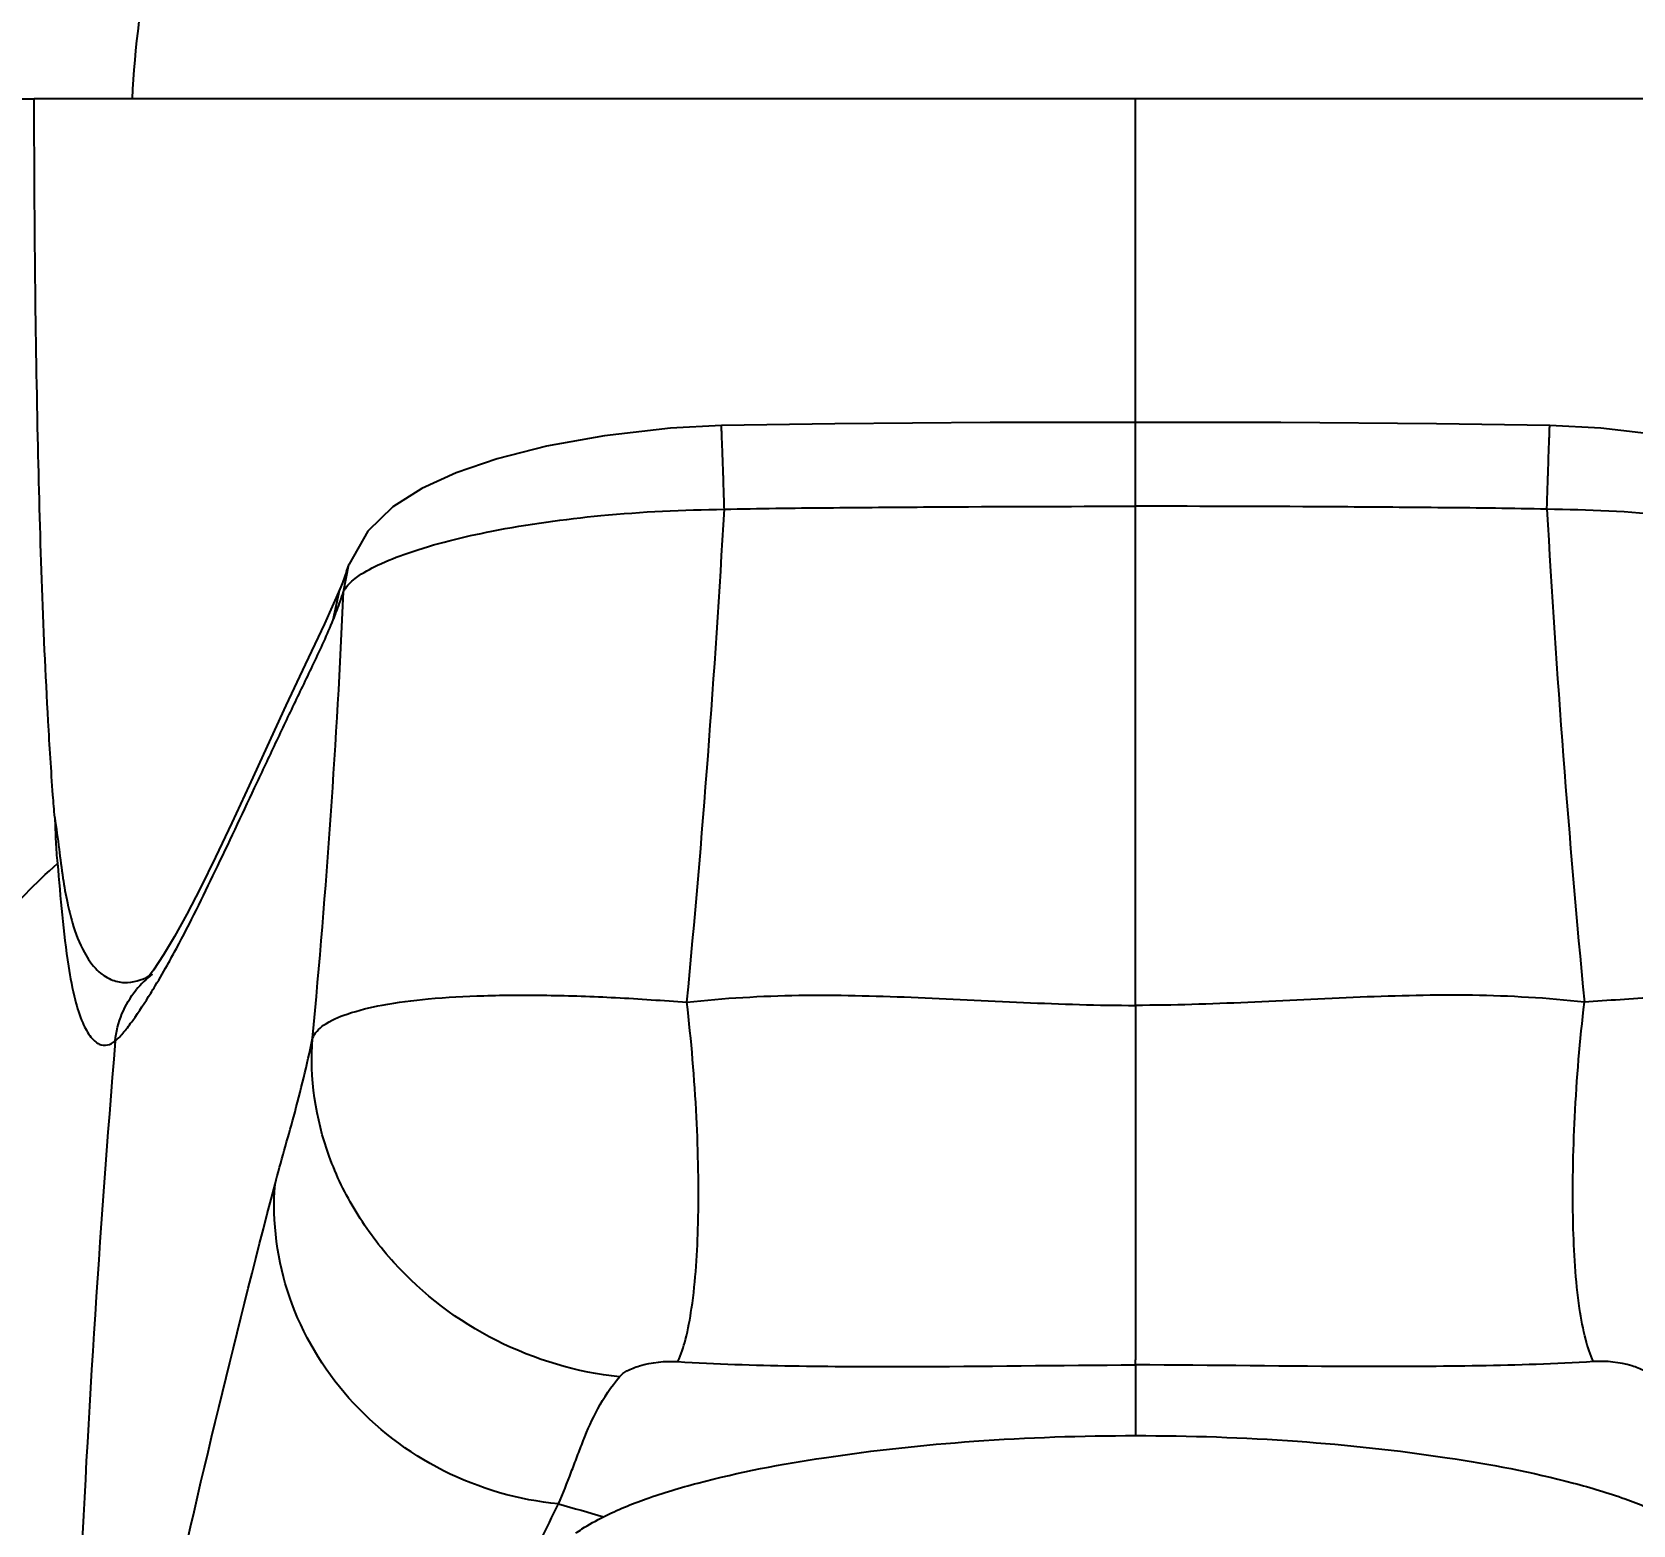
# Model space of a CAD drawing. Header units: millimetres. Extents: x 3495 to 4455, y 26793 to 27144.
# Drawn here: x 4330.13 to 4363.41, y 27048.83 to 27079.87 of the extents above; entities that cross this region are included whole.
import ezdxf

# ---------------------------------------------------------------- set-up
doc = ezdxf.new("R2010")
doc.units = ezdxf.units.MM
doc.styles.get("Standard").update_dxf_attribs({"font": ''})
doc.styles.get('Standard').set_extended_font_data('SimSun')
doc.dimstyles.new('副本 ISO-25-2bei', dxfattribs={"dimscale": 1.7, "dimtxt": 5, "dimasz": 5, "dimexe": 0.5, "dimexo": 0.625, "dimgap": 1, "dimtad": 1, "dimlfac": 0.0393, "dimdsep": 46, "dimtxsty": 'Standard', "dimcen": 2.5, "dimclrd": 1, "dimclre": 1, "dimclrt": 3, "dimadec": 0, "dimazin": 0, "dimtfac": 1, "dimtmove": 0, "dimatfit": 3, "dimfxl": 0, "dimarcsym": 0})

# ---------------------------------------------------------------- blocks, each defined once
blk = doc.blocks.new('*D14')
at = {"color": 1, "lineweight": -2, "transparency": 16777216}
for p, q in [((4281.595, 27007.256), (4281.595, 27133.551)), ((4424.555, 27007.256), (4424.555, 27133.551)), ((4290.095, 27132.701), (4416.055, 27132.701))]:
    blk.add_line(p, q, dxfattribs=at)
at = {"color": 1, "transparency": 16777216}
for points in [[(4290.095, 27134.118), (4290.095, 27131.285), (4281.595, 27132.701)], [(4416.055, 27134.118), (4416.055, 27131.285), (4424.555, 27132.701)]]:
    blk.add_solid(points, dxfattribs=at)
at = {"layer": 'Defpoints', "color": 0, "transparency": 16777216}
for p in [(4424.555, 27132.701), (4281.595, 27006.194), (4424.555, 27006.194)]:
    blk.add_point(p, dxfattribs=at)
at = {"color": 3, "transparency": 16777216, "insert": (4353.075, 27138.651), "char_height": 8.5, "attachment_point": 5}
blk.add_mtext('5.62', dxfattribs=at)
blk = doc.blocks.new('*D15')
at = {"color": 1, "lineweight": -2, "transparency": 16777216}
for p, q in [((4354.138, 27114.119), (4454.104, 27114.119)), ((4453.254, 27105.619), (4453.254, 27014.191)), ((4425.108, 27005.691), (4454.104, 27005.691))]:
    blk.add_line(p, q, dxfattribs=at)
at = {"color": 1, "transparency": 16777216}
for points in [[(4451.838, 27105.619), (4454.671, 27105.619), (4453.254, 27114.119)], [(4451.838, 27014.191), (4454.671, 27014.191), (4453.254, 27005.691)]]:
    blk.add_solid(points, dxfattribs=at)
at = {"layer": 'Defpoints', "color": 0, "transparency": 16777216}
for p in [(4353.075, 27114.119), (4424.046, 27005.691), (4453.254, 27005.691)]:
    blk.add_point(p, dxfattribs=at)
at = {"color": 3, "transparency": 16777216, "insert": (4447.304, 27059.905), "char_height": 8.5, "attachment_point": 5, "rotation": 90}
blk.add_mtext('4.26', dxfattribs=at)

msp = doc.modelspace()

# ---------------------------------------------------------------- linework, layer by layer
for points in [[(4332.617, 27081.678), (4332.399, 27080.624), (4332.264, 27079.556), (4332.21, 27078.481)], [(4329.14, 27078.481), (4329.14, 27078.481), (4330.177, 27078.481), (4330.177, 27078.481)], [(4377.009, 27078.481), (4377.009, 27078.481), (4330.177, 27078.481), (4330.177, 27078.481)], [(4353.075, 27059.632), (4353.075, 27059.632), (4353.075, 27078.481), (4353.075, 27078.481)], [(4343.746, 27059.699), (4344.072, 27063.11), (4344.331, 27066.525), (4344.524, 27069.946)], [(4361.625, 27069.946), (4361.819, 27066.525), (4362.078, 27063.11), (4362.405, 27059.699)], [(4336.608, 27068.229), (4336.608, 27068.229), (4336.719, 27068.798), (4336.719, 27068.798)], [(4336.667, 27068.656), (4336.667, 27068.656), (4336.721, 27068.803), (4336.721, 27068.803)], [(4335.962, 27058.948), (4336.254, 27062.035), (4336.469, 27065.13), (4336.608, 27068.229)], [(4336.53, 27068.288), (4336.53, 27068.288), (4336.21, 27067.566), (4336.21, 27067.566)], [(4336.392, 27067.648), (4336.392, 27067.648), (4336.529, 27068.286), (4336.529, 27068.286)], [(4336.529, 27068.286), (4336.529, 27068.286), (4336.53, 27068.288), (4336.53, 27068.288)], [(4336.392, 27067.648), (4336.404, 27067.677), (4336.416, 27067.706), (4336.426, 27067.735)], [(4332.973, 27060.526), (4333.027, 27060.622), (4333.08, 27060.72), (4333.133, 27060.817)], [(4332.629, 27060.279), (4332.505, 27060.184), (4332.393, 27060.075), (4332.294, 27059.954)], [(4331.86, 27058.892), (4331.896, 27059.273), (4332.053, 27059.657), (4332.294, 27059.954)], [(4353.075, 27059.632), (4353.075, 27059.632), (4353.075, 27059.435), (4353.075, 27059.435)], [(4353.075, 27059.435), (4353.075, 27059.435), (4353.075, 27052.267), (4353.075, 27052.267)], [(4331.86, 27058.892), (4331.19, 27050.804), (4330.834, 27042.692), (4330.794, 27034.577)], [(4353.075, 27052.158), (4353.075, 27052.158), (4353.075, 27052.267), (4353.075, 27052.267)], [(4353.075, 27052.158), (4353.075, 27052.158), (4353.075, 27050.689), (4353.075, 27050.689)], [(4340.315, 27047.725), (4340.571, 27048.238), (4340.824, 27048.753), (4341.074, 27049.269)], [(4341.074, 27049.269), (4341.388, 27049.18), (4341.701, 27049.091), (4342.014, 27049.002)]]:
    msp.add_open_spline(points, degree=3)
for points, knots in [([(4330.467, 27065.539), (4330.357, 27067.506), (4330.294, 27069.474), (4330.252, 27071.444), (4330.252, 27071.444), (4330.201, 27073.789), (4330.177, 27076.135), (4330.177, 27078.481)], [0, 0, 0, 0, 0.5, 0.5, 0.5, 0.5, 1, 1, 1, 1]), ([(4353.075, 27071.754), (4353.075, 27071.754), (4350.052, 27071.748), (4350.052, 27071.748), (4350.052, 27071.748), (4350.052, 27071.748), (4346.819, 27071.724), (4346.819, 27071.724), (4346.819, 27071.724), (4346.819, 27071.724), (4344.463, 27071.69), (4344.463, 27071.69)], [0, 0, 0, 0, 0.333333, 0.333333, 0.333333, 0.333333, 0.666667, 0.666667, 0.666667, 0.666667, 1, 1, 1, 1]), ([(4361.687, 27071.69), (4361.687, 27071.69), (4359.331, 27071.724), (4359.331, 27071.724), (4359.331, 27071.724), (4359.331, 27071.724), (4356.097, 27071.748), (4356.097, 27071.748), (4356.097, 27071.748), (4356.097, 27071.748), (4353.075, 27071.754), (4353.075, 27071.754)], [0, 0, 0, 0, 0.333333, 0.333333, 0.333333, 0.333333, 0.666667, 0.666667, 0.666667, 0.666667, 1, 1, 1, 1]), ([(4344.463, 27071.69), (4344.463, 27071.69), (4343.402, 27071.631), (4343.402, 27071.631), (4343.402, 27071.631), (4343.402, 27071.631), (4342.033, 27071.476), (4342.033, 27071.476), (4342.033, 27071.476), (4342.033, 27071.476), (4340.829, 27071.257), (4340.829, 27071.257), (4340.829, 27071.257), (4340.829, 27071.257), (4339.802, 27070.995), (4339.802, 27070.995), (4339.802, 27070.995), (4339.802, 27070.995), (4338.947, 27070.702), (4338.947, 27070.702), (4338.947, 27070.702), (4338.947, 27070.702), (4338.236, 27070.378), (4338.236, 27070.378), (4338.236, 27070.378), (4338.236, 27070.378), (4337.633, 27069.996), (4337.633, 27069.996), (4337.633, 27069.996), (4337.633, 27069.996), (4337.109, 27069.491), (4337.109, 27069.491), (4337.109, 27069.491), (4337.109, 27069.491), (4336.721, 27068.805), (4336.721, 27068.805)], [0, 0, 0, 0, 0.111111, 0.111111, 0.111111, 0.111111, 0.222222, 0.222222, 0.222222, 0.222222, 0.333333, 0.333333, 0.333333, 0.333333, 0.444444, 0.444444, 0.444444, 0.444444, 0.555556, 0.555556, 0.555556, 0.555556, 0.666667, 0.666667, 0.666667, 0.666667, 0.777778, 0.777778, 0.777778, 0.777778, 0.888889, 0.888889, 0.888889, 0.888889, 1, 1, 1, 1]), ([(4344.524, 27069.946), (4344.52, 27070.063), (4344.517, 27070.18), (4344.514, 27070.297), (4344.514, 27070.297), (4344.509, 27070.407), (4344.506, 27070.518), (4344.503, 27070.628), (4344.503, 27070.628), (4344.499, 27070.729), (4344.496, 27070.83), (4344.492, 27070.93), (4344.492, 27070.93), (4344.489, 27071.017), (4344.486, 27071.104), (4344.484, 27071.191), (4344.484, 27071.191), (4344.481, 27071.262), (4344.479, 27071.333), (4344.475, 27071.404), (4344.475, 27071.404), (4344.475, 27071.432), (4344.474, 27071.461), (4344.472, 27071.489), (4344.472, 27071.489), (4344.471, 27071.513), (4344.47, 27071.537), (4344.47, 27071.561), (4344.47, 27071.561), (4344.469, 27071.579), (4344.467, 27071.597), (4344.467, 27071.616), (4344.467, 27071.616), (4344.467, 27071.631), (4344.467, 27071.645), (4344.465, 27071.657), (4344.465, 27071.657), (4344.464, 27071.664), (4344.462, 27071.67), (4344.464, 27071.681), (4344.464, 27071.681), (4344.465, 27071.685), (4344.465, 27071.689), (4344.463, 27071.69)], [0, 0, 0, 0, 0.090909, 0.090909, 0.090909, 0.090909, 0.181818, 0.181818, 0.181818, 0.181818, 0.272727, 0.272727, 0.272727, 0.272727, 0.363636, 0.363636, 0.363636, 0.363636, 0.454545, 0.454545, 0.454545, 0.454545, 0.545455, 0.545455, 0.545455, 0.545455, 0.636364, 0.636364, 0.636364, 0.636364, 0.727273, 0.727273, 0.727273, 0.727273, 0.818182, 0.818182, 0.818182, 0.818182, 0.909091, 0.909091, 0.909091, 0.909091, 1, 1, 1, 1]), ([(4361.625, 27069.946), (4361.629, 27070.063), (4361.633, 27070.18), (4361.637, 27070.297), (4361.637, 27070.297), (4361.64, 27070.407), (4361.643, 27070.518), (4361.648, 27070.628), (4361.648, 27070.628), (4361.651, 27070.729), (4361.654, 27070.83), (4361.658, 27070.93), (4361.658, 27070.93), (4361.66, 27071.017), (4361.663, 27071.104), (4361.667, 27071.191), (4361.667, 27071.191), (4361.669, 27071.262), (4361.672, 27071.333), (4361.674, 27071.404), (4361.674, 27071.404), (4361.675, 27071.432), (4361.677, 27071.461), (4361.677, 27071.489), (4361.677, 27071.489), (4361.678, 27071.513), (4361.679, 27071.537), (4361.68, 27071.561), (4361.68, 27071.561), (4361.682, 27071.579), (4361.682, 27071.597), (4361.682, 27071.616), (4361.682, 27071.616), (4361.682, 27071.631), (4361.682, 27071.645), (4361.685, 27071.657), (4361.685, 27071.657), (4361.686, 27071.664), (4361.688, 27071.67), (4361.686, 27071.681), (4361.686, 27071.681), (4361.686, 27071.685), (4361.684, 27071.689), (4361.687, 27071.69)], [0, 0, 0, 0, 0.090909, 0.090909, 0.090909, 0.090909, 0.181818, 0.181818, 0.181818, 0.181818, 0.272727, 0.272727, 0.272727, 0.272727, 0.363636, 0.363636, 0.363636, 0.363636, 0.454545, 0.454545, 0.454545, 0.454545, 0.545455, 0.545455, 0.545455, 0.545455, 0.636364, 0.636364, 0.636364, 0.636364, 0.727273, 0.727273, 0.727273, 0.727273, 0.818182, 0.818182, 0.818182, 0.818182, 0.909091, 0.909091, 0.909091, 0.909091, 1, 1, 1, 1]), ([(4369.429, 27068.803), (4369.429, 27068.803), (4369.038, 27069.493), (4369.038, 27069.493), (4369.038, 27069.493), (4369.038, 27069.493), (4368.515, 27069.998), (4368.515, 27069.998), (4368.515, 27069.998), (4368.515, 27069.998), (4367.909, 27070.381), (4367.909, 27070.381), (4367.909, 27070.381), (4367.909, 27070.381), (4367.199, 27070.704), (4367.199, 27070.704), (4367.199, 27070.704), (4367.199, 27070.704), (4366.344, 27070.996), (4366.344, 27070.996), (4366.344, 27070.996), (4366.344, 27070.996), (4365.318, 27071.258), (4365.318, 27071.258), (4365.318, 27071.258), (4365.318, 27071.258), (4364.114, 27071.477), (4364.114, 27071.477), (4364.114, 27071.477), (4364.114, 27071.477), (4362.747, 27071.631), (4362.747, 27071.631), (4362.747, 27071.631), (4362.747, 27071.631), (4361.687, 27071.69), (4361.687, 27071.69)], [0, 0, 0, 0, 0.111111, 0.111111, 0.111111, 0.111111, 0.222222, 0.222222, 0.222222, 0.222222, 0.333333, 0.333333, 0.333333, 0.333333, 0.444444, 0.444444, 0.444444, 0.444444, 0.555556, 0.555556, 0.555556, 0.555556, 0.666667, 0.666667, 0.666667, 0.666667, 0.777778, 0.777778, 0.777778, 0.777778, 0.888889, 0.888889, 0.888889, 0.888889, 1, 1, 1, 1]), ([(4336.878, 27068.531), (4337.015, 27068.63), (4337.164, 27068.712), (4337.316, 27068.784), (4337.316, 27068.784), (4337.52, 27068.88), (4337.729, 27068.962), (4337.941, 27069.035), (4337.941, 27069.035), (4338.509, 27069.233), (4339.096, 27069.375), (4339.687, 27069.491), (4339.687, 27069.491), (4340.439, 27069.638), (4341.197, 27069.743), (4341.959, 27069.816), (4341.959, 27069.816), (4342.812, 27069.897), (4343.668, 27069.939), (4344.524, 27069.946)], [0, 0, 0, 0, 0.2, 0.2, 0.2, 0.2, 0.4, 0.4, 0.4, 0.4, 0.6, 0.6, 0.6, 0.6, 0.8, 0.8, 0.8, 0.8, 1, 1, 1, 1]), ([(4344.524, 27069.946), (4345.236, 27069.968), (4345.949, 27069.973), (4346.661, 27069.979), (4346.661, 27069.979), (4347.374, 27069.984), (4348.086, 27069.991), (4348.799, 27069.996), (4348.799, 27069.996), (4350.224, 27070.006), (4351.649, 27070.009), (4353.075, 27070.009)], [0, 0, 0, 0, 0.333333, 0.333333, 0.333333, 0.333333, 0.666667, 0.666667, 0.666667, 0.666667, 1, 1, 1, 1]), ([(4361.625, 27069.946), (4360.913, 27069.968), (4360.201, 27069.973), (4359.488, 27069.979), (4359.488, 27069.979), (4358.775, 27069.984), (4358.063, 27069.991), (4357.35, 27069.996), (4357.35, 27069.996), (4355.925, 27070.006), (4354.5, 27070.009), (4353.075, 27070.009)], [0, 0, 0, 0, 0.333333, 0.333333, 0.333333, 0.333333, 0.666667, 0.666667, 0.666667, 0.666667, 1, 1, 1, 1]), ([(4369.271, 27068.531), (4369.136, 27068.63), (4368.986, 27068.712), (4368.833, 27068.784), (4368.833, 27068.784), (4368.63, 27068.88), (4368.421, 27068.962), (4368.209, 27069.035), (4368.209, 27069.035), (4367.641, 27069.233), (4367.054, 27069.375), (4366.463, 27069.491), (4366.463, 27069.491), (4365.711, 27069.638), (4364.953, 27069.743), (4364.191, 27069.816), (4364.191, 27069.816), (4363.338, 27069.897), (4362.482, 27069.939), (4361.625, 27069.946)], [0, 0, 0, 0, 0.2, 0.2, 0.2, 0.2, 0.4, 0.4, 0.4, 0.4, 0.6, 0.6, 0.6, 0.6, 0.8, 0.8, 0.8, 0.8, 1, 1, 1, 1]), ([(4336.667, 27068.656), (4336.667, 27068.656), (4336.582, 27068.42), (4336.582, 27068.42), (4336.582, 27068.42), (4336.582, 27068.42), (4336.529, 27068.286), (4336.529, 27068.286)], [0, 0, 0, 0, 0.5, 0.5, 0.5, 0.5, 1, 1, 1, 1]), ([(4336.608, 27068.229), (4336.618, 27068.255), (4336.632, 27068.279), (4336.647, 27068.302), (4336.647, 27068.302), (4336.706, 27068.393), (4336.791, 27068.466), (4336.878, 27068.531)], [0, 0, 0, 0, 0.5, 0.5, 0.5, 0.5, 1, 1, 1, 1]), ([(4336.426, 27067.735), (4336.442, 27067.774), (4336.457, 27067.814), (4336.472, 27067.854), (4336.472, 27067.854), (4336.519, 27067.979), (4336.563, 27068.104), (4336.608, 27068.229)], [0, 0, 0, 0, 0.5, 0.5, 0.5, 0.5, 1, 1, 1, 1]), ([(4336.21, 27067.566), (4336.21, 27067.566), (4335.811, 27066.721), (4335.811, 27066.721), (4335.811, 27066.721), (4335.811, 27066.721), (4335.41, 27065.865), (4335.41, 27065.865), (4335.41, 27065.865), (4335.41, 27065.865), (4335.02, 27065.02), (4335.02, 27065.02), (4335.02, 27065.02), (4335.02, 27065.02), (4334.643, 27064.204), (4334.643, 27064.204), (4334.643, 27064.204), (4334.643, 27064.204), (4334.283, 27063.429), (4334.283, 27063.429), (4334.283, 27063.429), (4334.283, 27063.429), (4333.945, 27062.713), (4333.945, 27062.713), (4333.945, 27062.713), (4333.945, 27062.713), (4333.633, 27062.077), (4333.633, 27062.077), (4333.633, 27062.077), (4333.633, 27062.077), (4333.35, 27061.528), (4333.35, 27061.528), (4333.35, 27061.528), (4333.35, 27061.528), (4333.094, 27061.066), (4333.094, 27061.066), (4333.094, 27061.066), (4333.094, 27061.066), (4332.864, 27060.683), (4332.864, 27060.683), (4332.864, 27060.683), (4332.864, 27060.683), (4332.655, 27060.367), (4332.655, 27060.367), (4332.655, 27060.367), (4332.655, 27060.367), (4332.632, 27060.334), (4332.632, 27060.334)], [0, 0, 0, 0, 0.083333, 0.083333, 0.083333, 0.083333, 0.166667, 0.166667, 0.166667, 0.166667, 0.25, 0.25, 0.25, 0.25, 0.333333, 0.333333, 0.333333, 0.333333, 0.416667, 0.416667, 0.416667, 0.416667, 0.5, 0.5, 0.5, 0.5, 0.583333, 0.583333, 0.583333, 0.583333, 0.666667, 0.666667, 0.666667, 0.666667, 0.75, 0.75, 0.75, 0.75, 0.833333, 0.833333, 0.833333, 0.833333, 0.916667, 0.916667, 0.916667, 0.916667, 1, 1, 1, 1]), ([(4333.133, 27060.817), (4333.418, 27061.346), (4333.682, 27061.885), (4333.941, 27062.426), (4333.941, 27062.426), (4334.217, 27063.001), (4334.488, 27063.578), (4334.759, 27064.156), (4334.759, 27064.156), (4334.896, 27064.447), (4335.033, 27064.737), (4335.17, 27065.028), (4335.17, 27065.028), (4335.306, 27065.317), (4335.443, 27065.606), (4335.581, 27065.893), (4335.581, 27065.893), (4335.716, 27066.177), (4335.854, 27066.461), (4335.989, 27066.745), (4335.989, 27066.745), (4336.13, 27067.043), (4336.269, 27067.342), (4336.392, 27067.648)], [0, 0, 0, 0, 0.166667, 0.166667, 0.166667, 0.166667, 0.333333, 0.333333, 0.333333, 0.333333, 0.5, 0.5, 0.5, 0.5, 0.666667, 0.666667, 0.666667, 0.666667, 0.833333, 0.833333, 0.833333, 0.833333, 1, 1, 1, 1]), ([(4330.603, 27063.541), (4330.59, 27063.696), (4330.578, 27063.852), (4330.566, 27064.008), (4330.566, 27064.008), (4330.528, 27064.518), (4330.496, 27065.028), (4330.467, 27065.539)], [0, 0, 0, 0, 0.5, 0.5, 0.5, 0.5, 1, 1, 1, 1]), ([(4330.603, 27063.541), (4330.633, 27063.322), (4330.664, 27063.103), (4330.692, 27062.884), (4330.692, 27062.884), (4330.718, 27062.683), (4330.741, 27062.48), (4330.772, 27062.279), (4330.772, 27062.279), (4330.798, 27062.108), (4330.83, 27061.937), (4330.866, 27061.768), (4330.866, 27061.768), (4330.896, 27061.625), (4330.93, 27061.483), (4330.971, 27061.343), (4330.971, 27061.343), (4331.033, 27061.132), (4331.112, 27060.927), (4331.218, 27060.733), (4331.218, 27060.733), (4331.291, 27060.599), (4331.377, 27060.469), (4331.488, 27060.363), (4331.488, 27060.363), (4331.569, 27060.284), (4331.665, 27060.217), (4331.77, 27060.172), (4331.77, 27060.172), (4331.858, 27060.135), (4331.953, 27060.113), (4332.049, 27060.11), (4332.049, 27060.11), (4332.229, 27060.103), (4332.411, 27060.16), (4332.567, 27060.246)], [0, 0, 0, 0, 0.111111, 0.111111, 0.111111, 0.111111, 0.222222, 0.222222, 0.222222, 0.222222, 0.333333, 0.333333, 0.333333, 0.333333, 0.444444, 0.444444, 0.444444, 0.444444, 0.555556, 0.555556, 0.555556, 0.555556, 0.666667, 0.666667, 0.666667, 0.666667, 0.777778, 0.777778, 0.777778, 0.777778, 0.888889, 0.888889, 0.888889, 0.888889, 1, 1, 1, 1]), ([(4330.603, 27063.541), (4330.61, 27063.456), (4330.612, 27063.371), (4330.614, 27063.287), (4330.614, 27063.287), (4330.616, 27063.203), (4330.619, 27063.12), (4330.623, 27063.036), (4330.623, 27063.036), (4330.63, 27062.886), (4330.641, 27062.736), (4330.659, 27062.586)], [0, 0, 0, 0, 0.333333, 0.333333, 0.333333, 0.333333, 0.666667, 0.666667, 0.666667, 0.666667, 1, 1, 1, 1]), ([(4327.53, 27057.361), (4327.571, 27057.805), (4327.67, 27058.244), (4327.815, 27058.666), (4327.815, 27058.666), (4327.973, 27059.122), (4328.184, 27059.558), (4328.432, 27059.971), (4328.432, 27059.971), (4328.709, 27060.434), (4329.031, 27060.868), (4329.38, 27061.278), (4329.38, 27061.278), (4329.776, 27061.743), (4330.207, 27062.177), (4330.659, 27062.586)], [0, 0, 0, 0, 0.25, 0.25, 0.25, 0.25, 0.5, 0.5, 0.5, 0.5, 0.75, 0.75, 0.75, 0.75, 1, 1, 1, 1]), ([(4330.659, 27062.586), (4330.722, 27061.872), (4330.78, 27061.155), (4330.889, 27060.446), (4330.889, 27060.446), (4330.926, 27060.211), (4330.968, 27059.977), (4331.027, 27059.747), (4331.027, 27059.747), (4331.069, 27059.583), (4331.119, 27059.421), (4331.186, 27059.267), (4331.186, 27059.267), (4331.232, 27059.163), (4331.284, 27059.063), (4331.356, 27058.973), (4331.356, 27058.973), (4331.404, 27058.914), (4331.46, 27058.86), (4331.529, 27058.83), (4331.529, 27058.83), (4331.581, 27058.808), (4331.642, 27058.8), (4331.699, 27058.811), (4331.699, 27058.811), (4331.758, 27058.822), (4331.813, 27058.854), (4331.86, 27058.892)], [0, 0, 0, 0, 0.142857, 0.142857, 0.142857, 0.142857, 0.285714, 0.285714, 0.285714, 0.285714, 0.428571, 0.428571, 0.428571, 0.428571, 0.571429, 0.571429, 0.571429, 0.571429, 0.714286, 0.714286, 0.714286, 0.714286, 0.857143, 0.857143, 0.857143, 0.857143, 1, 1, 1, 1]), ([(4332.598, 27059.887), (4332.629, 27059.937), (4332.661, 27059.988), (4332.692, 27060.039), (4332.692, 27060.039), (4332.788, 27060.2), (4332.882, 27060.362), (4332.973, 27060.526)], [0, 0, 0, 0, 0.5, 0.5, 0.5, 0.5, 1, 1, 1, 1]), ([(4332.632, 27060.334), (4332.632, 27060.334), (4332.518, 27060.182), (4332.518, 27060.182), (4332.518, 27060.182), (4332.518, 27060.182), (4332.638, 27060.286), (4332.638, 27060.286)], [0, 0, 0, 0, 0.5, 0.5, 0.5, 0.5, 1, 1, 1, 1]), ([(4331.86, 27058.892), (4331.927, 27058.948), (4331.986, 27059.013), (4332.042, 27059.08), (4332.042, 27059.08), (4332.107, 27059.159), (4332.167, 27059.24), (4332.225, 27059.322), (4332.225, 27059.322), (4332.356, 27059.506), (4332.479, 27059.695), (4332.598, 27059.887)], [0, 0, 0, 0, 0.333333, 0.333333, 0.333333, 0.333333, 0.666667, 0.666667, 0.666667, 0.666667, 1, 1, 1, 1]), ([(4335.962, 27058.948), (4336.002, 27059.059), (4336.094, 27059.148), (4336.193, 27059.219), (4336.193, 27059.219), (4336.343, 27059.327), (4336.51, 27059.396), (4336.68, 27059.453), (4336.68, 27059.453), (4336.918, 27059.533), (4337.164, 27059.592), (4337.412, 27059.639), (4337.412, 27059.639), (4337.728, 27059.698), (4338.048, 27059.738), (4338.368, 27059.768), (4338.368, 27059.768), (4338.752, 27059.803), (4339.138, 27059.824), (4339.522, 27059.835), (4339.522, 27059.835), (4339.96, 27059.848), (4340.398, 27059.85), (4340.836, 27059.843), (4340.836, 27059.843), (4341.311, 27059.836), (4341.787, 27059.82), (4342.262, 27059.795), (4342.262, 27059.795), (4342.757, 27059.769), (4343.251, 27059.735), (4343.746, 27059.699)], [0, 0, 0, 0, 0.125, 0.125, 0.125, 0.125, 0.25, 0.25, 0.25, 0.25, 0.375, 0.375, 0.375, 0.375, 0.5, 0.5, 0.5, 0.5, 0.625, 0.625, 0.625, 0.625, 0.75, 0.75, 0.75, 0.75, 0.875, 0.875, 0.875, 0.875, 1, 1, 1, 1]), ([(4343.746, 27059.699), (4344.519, 27059.787), (4345.297, 27059.83), (4346.075, 27059.842), (4346.075, 27059.842), (4346.853, 27059.853), (4347.631, 27059.833), (4348.409, 27059.802), (4348.409, 27059.802), (4349.187, 27059.771), (4349.963, 27059.73), (4350.741, 27059.695), (4350.741, 27059.695), (4351.13, 27059.677), (4351.519, 27059.661), (4351.908, 27059.651), (4351.908, 27059.651), (4352.297, 27059.64), (4352.685, 27059.635), (4353.075, 27059.632)], [0, 0, 0, 0, 0.2, 0.2, 0.2, 0.2, 0.4, 0.4, 0.4, 0.4, 0.6, 0.6, 0.6, 0.6, 0.8, 0.8, 0.8, 0.8, 1, 1, 1, 1]), ([(4362.405, 27059.699), (4361.632, 27059.787), (4360.853, 27059.83), (4360.075, 27059.842), (4360.075, 27059.842), (4359.297, 27059.853), (4358.518, 27059.833), (4357.741, 27059.802), (4357.741, 27059.802), (4356.963, 27059.771), (4356.186, 27059.73), (4355.408, 27059.695), (4355.408, 27059.695), (4355.02, 27059.677), (4354.631, 27059.661), (4354.242, 27059.651), (4354.242, 27059.651), (4353.853, 27059.64), (4353.464, 27059.635), (4353.075, 27059.632)], [0, 0, 0, 0, 0.2, 0.2, 0.2, 0.2, 0.4, 0.4, 0.4, 0.4, 0.6, 0.6, 0.6, 0.6, 0.8, 0.8, 0.8, 0.8, 1, 1, 1, 1]), ([(4370.188, 27058.948), (4370.148, 27059.059), (4370.056, 27059.148), (4369.957, 27059.219), (4369.957, 27059.219), (4369.807, 27059.327), (4369.64, 27059.396), (4369.47, 27059.453), (4369.47, 27059.453), (4369.231, 27059.533), (4368.985, 27059.592), (4368.738, 27059.639), (4368.738, 27059.639), (4368.421, 27059.698), (4368.102, 27059.738), (4367.781, 27059.768), (4367.781, 27059.768), (4367.397, 27059.803), (4367.013, 27059.824), (4366.627, 27059.835), (4366.627, 27059.835), (4366.189, 27059.848), (4365.751, 27059.85), (4365.314, 27059.843), (4365.314, 27059.843), (4364.838, 27059.836), (4364.363, 27059.82), (4363.888, 27059.795), (4363.888, 27059.795), (4363.393, 27059.769), (4362.899, 27059.735), (4362.405, 27059.699)], [0, 0, 0, 0, 0.125, 0.125, 0.125, 0.125, 0.25, 0.25, 0.25, 0.25, 0.375, 0.375, 0.375, 0.375, 0.5, 0.5, 0.5, 0.5, 0.625, 0.625, 0.625, 0.625, 0.75, 0.75, 0.75, 0.75, 0.875, 0.875, 0.875, 0.875, 1, 1, 1, 1]), ([(4343.556, 27052.227), (4343.627, 27052.373), (4343.676, 27052.529), (4343.717, 27052.686), (4343.717, 27052.686), (4343.772, 27052.9), (4343.811, 27053.116), (4343.843, 27053.332), (4343.843, 27053.332), (4343.93, 27053.917), (4343.964, 27054.509), (4343.978, 27055.1), (4343.978, 27055.1), (4343.996, 27055.838), (4343.982, 27056.576), (4343.944, 27057.312), (4343.944, 27057.312), (4343.905, 27058.11), (4343.837, 27058.906), (4343.746, 27059.699)], [0, 0, 0, 0, 0.2, 0.2, 0.2, 0.2, 0.4, 0.4, 0.4, 0.4, 0.6, 0.6, 0.6, 0.6, 0.8, 0.8, 0.8, 0.8, 1, 1, 1, 1]), ([(4362.594, 27052.227), (4362.523, 27052.373), (4362.473, 27052.529), (4362.433, 27052.686), (4362.433, 27052.686), (4362.378, 27052.9), (4362.339, 27053.116), (4362.306, 27053.332), (4362.306, 27053.332), (4362.22, 27053.917), (4362.185, 27054.509), (4362.172, 27055.1), (4362.172, 27055.1), (4362.154, 27055.838), (4362.169, 27056.576), (4362.205, 27057.312), (4362.205, 27057.312), (4362.246, 27058.11), (4362.312, 27058.906), (4362.405, 27059.699)], [0, 0, 0, 0, 0.2, 0.2, 0.2, 0.2, 0.4, 0.4, 0.4, 0.4, 0.6, 0.6, 0.6, 0.6, 0.8, 0.8, 0.8, 0.8, 1, 1, 1, 1]), ([(4335.182, 27055.916), (4335.304, 27056.385), (4335.443, 27056.851), (4335.571, 27057.32), (4335.571, 27057.32), (4335.717, 27057.858), (4335.85, 27058.401), (4335.962, 27058.948)], [0, 0, 0, 0, 0.5, 0.5, 0.5, 0.5, 1, 1, 1, 1]), ([(4342.343, 27051.912), (4341.459, 27052.002), (4340.584, 27052.262), (4339.785, 27052.667), (4339.785, 27052.667), (4338.983, 27053.072), (4338.256, 27053.622), (4337.656, 27054.285), (4337.656, 27054.285), (4337.361, 27054.611), (4337.096, 27054.964), (4336.868, 27055.339), (4336.868, 27055.339), (4336.644, 27055.705), (4336.456, 27056.094), (4336.308, 27056.5), (4336.308, 27056.5), (4336.026, 27057.279), (4335.898, 27058.126), (4335.962, 27058.948)], [0, 0, 0, 0, 0.2, 0.2, 0.2, 0.2, 0.4, 0.4, 0.4, 0.4, 0.6, 0.6, 0.6, 0.6, 0.8, 0.8, 0.8, 0.8, 1, 1, 1, 1]), ([(4330.794, 27034.577), (4331.339, 27038.4), (4332.005, 27042.209), (4332.807, 27045.989), (4332.807, 27045.989), (4333.513, 27049.318), (4334.325, 27052.623), (4335.182, 27055.916)], [0, 0, 0, 0, 0.5, 0.5, 0.5, 0.5, 1, 1, 1, 1]), ([(4341.074, 27049.269), (4340.249, 27049.347), (4339.43, 27049.583), (4338.684, 27049.959), (4338.684, 27049.959), (4337.94, 27050.334), (4337.27, 27050.848), (4336.719, 27051.47), (4336.719, 27051.47), (4336.178, 27052.079), (4335.753, 27052.792), (4335.487, 27053.563), (4335.487, 27053.563), (4335.227, 27054.317), (4335.119, 27055.127), (4335.182, 27055.915)], [0, 0, 0, 0, 0.25, 0.25, 0.25, 0.25, 0.5, 0.5, 0.5, 0.5, 0.75, 0.75, 0.75, 0.75, 1, 1, 1, 1]), ([(4342.343, 27051.912), (4342.386, 27051.962), (4342.441, 27052.001), (4342.5, 27052.034), (4342.5, 27052.034), (4342.582, 27052.079), (4342.668, 27052.112), (4342.757, 27052.138), (4342.757, 27052.138), (4343.015, 27052.215), (4343.289, 27052.244), (4343.556, 27052.227)], [0, 0, 0, 0, 0.333333, 0.333333, 0.333333, 0.333333, 0.666667, 0.666667, 0.666667, 0.666667, 1, 1, 1, 1]), ([(4343.556, 27052.227), (4344.347, 27052.177), (4345.14, 27052.153), (4345.933, 27052.14), (4345.933, 27052.14), (4346.726, 27052.126), (4347.521, 27052.123), (4348.314, 27052.124), (4348.314, 27052.124), (4349.901, 27052.128), (4351.488, 27052.155), (4353.075, 27052.158)], [0, 0, 0, 0, 0.333333, 0.333333, 0.333333, 0.333333, 0.666667, 0.666667, 0.666667, 0.666667, 1, 1, 1, 1]), ([(4362.594, 27052.227), (4361.802, 27052.177), (4361.009, 27052.153), (4360.217, 27052.14), (4360.217, 27052.14), (4359.423, 27052.126), (4358.63, 27052.123), (4357.835, 27052.124), (4357.835, 27052.124), (4356.248, 27052.128), (4354.662, 27052.155), (4353.075, 27052.158)], [0, 0, 0, 0, 0.333333, 0.333333, 0.333333, 0.333333, 0.666667, 0.666667, 0.666667, 0.666667, 1, 1, 1, 1]), ([(4363.806, 27051.912), (4363.764, 27051.962), (4363.708, 27052.001), (4363.65, 27052.034), (4363.65, 27052.034), (4363.569, 27052.079), (4363.481, 27052.112), (4363.392, 27052.138), (4363.392, 27052.138), (4363.135, 27052.215), (4362.861, 27052.244), (4362.594, 27052.227)], [0, 0, 0, 0, 0.333333, 0.333333, 0.333333, 0.333333, 0.666667, 0.666667, 0.666667, 0.666667, 1, 1, 1, 1]), ([(4341.074, 27049.269), (4341.176, 27049.482), (4341.256, 27049.705), (4341.34, 27049.926), (4341.34, 27049.926), (4341.381, 27050.035), (4341.424, 27050.143), (4341.466, 27050.252), (4341.466, 27050.252), (4341.507, 27050.362), (4341.548, 27050.472), (4341.59, 27050.581), (4341.59, 27050.581), (4341.679, 27050.807), (4341.777, 27051.03), (4341.892, 27051.244), (4341.892, 27051.244), (4342.021, 27051.48), (4342.171, 27051.706), (4342.343, 27051.912)], [0, 0, 0, 0, 0.2, 0.2, 0.2, 0.2, 0.4, 0.4, 0.4, 0.4, 0.6, 0.6, 0.6, 0.6, 0.8, 0.8, 0.8, 0.8, 1, 1, 1, 1]), ([(4342.014, 27049.002), (4342.3, 27049.145), (4342.597, 27049.266), (4342.898, 27049.373), (4342.898, 27049.373), (4343.251, 27049.499), (4343.609, 27049.606), (4343.97, 27049.701), (4343.97, 27049.701), (4344.834, 27049.931), (4345.714, 27050.096), (4346.599, 27050.229), (4346.599, 27050.229), (4347.632, 27050.384), (4348.67, 27050.496), (4349.711, 27050.571), (4349.711, 27050.571), (4350.83, 27050.651), (4351.953, 27050.689), (4353.075, 27050.689)], [0, 0, 0, 0, 0.2, 0.2, 0.2, 0.2, 0.4, 0.4, 0.4, 0.4, 0.6, 0.6, 0.6, 0.6, 0.8, 0.8, 0.8, 0.8, 1, 1, 1, 1]), ([(4353.075, 27050.689), (4354.197, 27050.689), (4355.319, 27050.651), (4356.439, 27050.571), (4356.439, 27050.571), (4357.48, 27050.496), (4358.518, 27050.384), (4359.55, 27050.229), (4359.55, 27050.229), (4360.435, 27050.096), (4361.316, 27049.931), (4362.18, 27049.701), (4362.18, 27049.701), (4362.541, 27049.606), (4362.9, 27049.499), (4363.252, 27049.373), (4363.252, 27049.373), (4363.553, 27049.266), (4363.849, 27049.145), (4364.135, 27049.002)], [0, 0, 0, 0, 0.2, 0.2, 0.2, 0.2, 0.4, 0.4, 0.4, 0.4, 0.6, 0.6, 0.6, 0.6, 0.8, 0.8, 0.8, 0.8, 1, 1, 1, 1]), ([(4341.433, 27048.659), (4341.476, 27048.689), (4341.52, 27048.718), (4341.564, 27048.748), (4341.564, 27048.748), (4341.709, 27048.841), (4341.861, 27048.925), (4342.014, 27049.002)], [0, 0, 0, 0, 0.5, 0.5, 0.5, 0.5, 1, 1, 1, 1])]:
    msp.add_open_spline(points, degree=3, knots=knots)

# ---------------------------------------------------------------- dimensions: what is measured, and where the dimension line sits
dim = msp.add_linear_dim(base=(4424.555, 27132.701), p1=(4281.595, 27006.194), p2=(4424.555, 27006.194), dimstyle='副本 ISO-25-2bei')
dim.commit()
dim.dimension.update_dxf_attribs({"geometry": '*D14', "text_midpoint": (4353.075, 27138.651)})
dim = msp.add_linear_dim(base=(4453.254, 27005.691), p1=(4353.075, 27114.119), p2=(4424.046, 27005.691), angle=90, dimstyle='副本 ISO-25-2bei')
dim.commit()
dim.dimension.update_dxf_attribs({"geometry": '*D15', "text_midpoint": (4447.304, 27059.905)})

doc.saveas('drawing.dxf')
